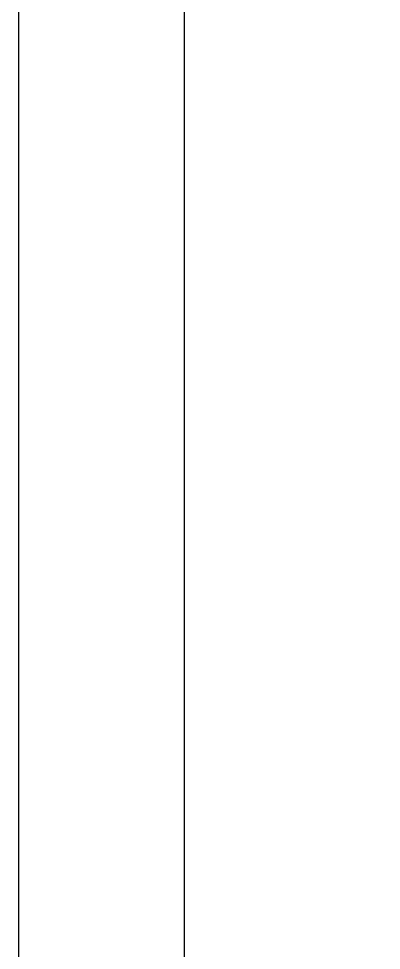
# Model space of a CAD drawing. Extents: x -3185349 to -3182923, y -1645839 to -1642408.
# Drawn here: x -3185349 to -3184930, y -1645016 to -1643940 of the extents above; entities that cross this region are included whole.
import ezdxf

# ---------------------------------------------------------------- set-up
doc = ezdxf.new("R2010")
doc.units = 0
doc.header["$MEASUREMENT"] = 0
doc.layers.add('YA', color=7, linetype='CONTINUOUS')

msp = doc.modelspace()

# ---------------------------------------------------------------- linework, layer by layer
at = {"layer": 'YA', "color": 7}
msp.add_line((-3185157.15093346, -1645708.143363777), (-3185157.15093346, -1643598.328563777), dxfattribs=at)
at = {"layer": 'YA', "color": 0}
msp.add_lwpolyline([(-3185348.517180304, -1645838.622063034), (-3182923.017180304, -1645838.622063034), (-3182923.017180304, -1642408.272063034), (-3185348.517180304, -1642408.272063034)], close=True, dxfattribs=at)

doc.saveas('drawing.dxf')
